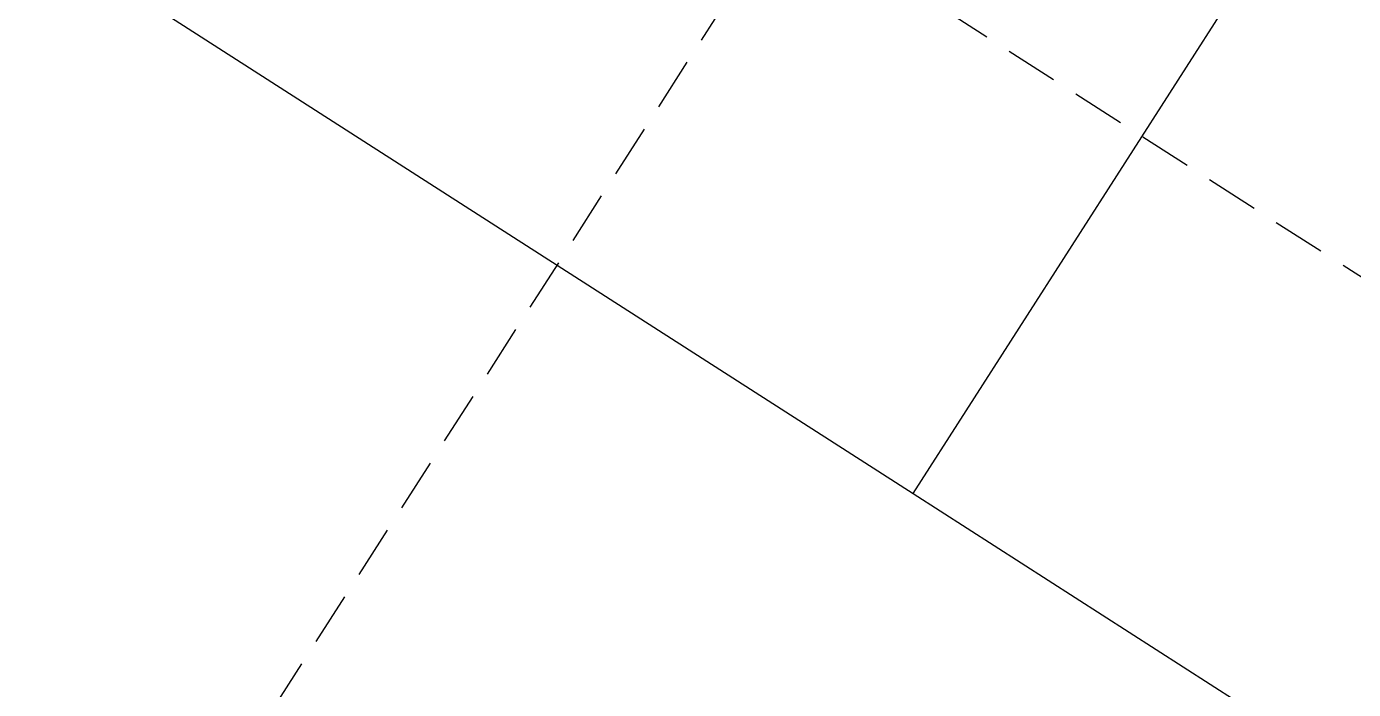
# Model space of a CAD drawing. Header units: millimetres. Extents: x -244126 to 368105, y -173968 to 259060.
# Drawn here: x -170254.29 to -170240.77, y 88069.28 to 88076.03 of the extents above; entities that cross this region are included whole.
import ezdxf
from ezdxf.xclip import XClip

# ---------------------------------------------------------------- set-up
doc = ezdxf.new("R2010")
doc.units = ezdxf.units.MM
doc.header["$MEASUREMENT"] = 0
doc.header["$XCLIPFRAME"] = 0
doc.linetypes.add('DASHED2', pattern=[0.375, 0.25, -0.125])
doc.layers.add('WALL', color=2, linetype='Continuous')

# ---------------------------------------------------------------- blocks, each defined once
blk = doc.blocks.new('A$C015d2ecd')
at = {"layer": 'WALL', "color": 1}
for p, q in [((37.51029759831727, 48.49999999767169), (37.5054304379737, 35.49999999778811)), ((37.50505604106002, 35.49999999778811), (61.50319488311652, 35.49999999953434))]:
    blk.add_line(p, q, dxfattribs=at)
at = {"layer": 'WALL', "color": 8}
blk.add_line((37.50505604117643, 35.49999999790452), (37.50505604164209, 27.99999999813735), dxfattribs=at)
blk = doc.blocks.new('A$C8d4ba1c4')
at = {"layer": 'WALL', "color": 8, "linetype": 'DASHED2'}
for p, q in [((4.0557336617494, 14.38528207002474), (4.0557336617494, -0.515932312026365)), ((26.43931029330633, 3.639049986610189), (-1.032883935586369, 3.639049986610189))]:
    blk.add_line(p, q, dxfattribs=at)
blk = doc.blocks.new('G$CE2FEF259')
at = {"layer": 'WALL', "color": 8}
for name, p, rotation in [('A$C015d2ecd', (348.768627619138, 977.7438246628735), 57.34642066842176), ('A$C8d4ba1c4', (339.3893299512565, 1025.864786661696), 57.34642066895898)]:
    blk.add_blockref(name, p, dxfattribs=dict(at, rotation=rotation))

msp = doc.modelspace()

# ---------------------------------------------------------------- block references
at = {"layer": 'WALL'}
ref = msp.add_blockref('G$CE2FEF259', (-170976.4656206129, 85853.65289265019), dxfattribs=dict(at, xscale=2.15622, yscale=2.15622, zscale=2.15622))
XClip(ref).set_block_clipping_path([(229.89170362055302, 427.7812507301569), (2596.170375071466, 1370.8402830809355)])

doc.saveas('drawing.dxf')
